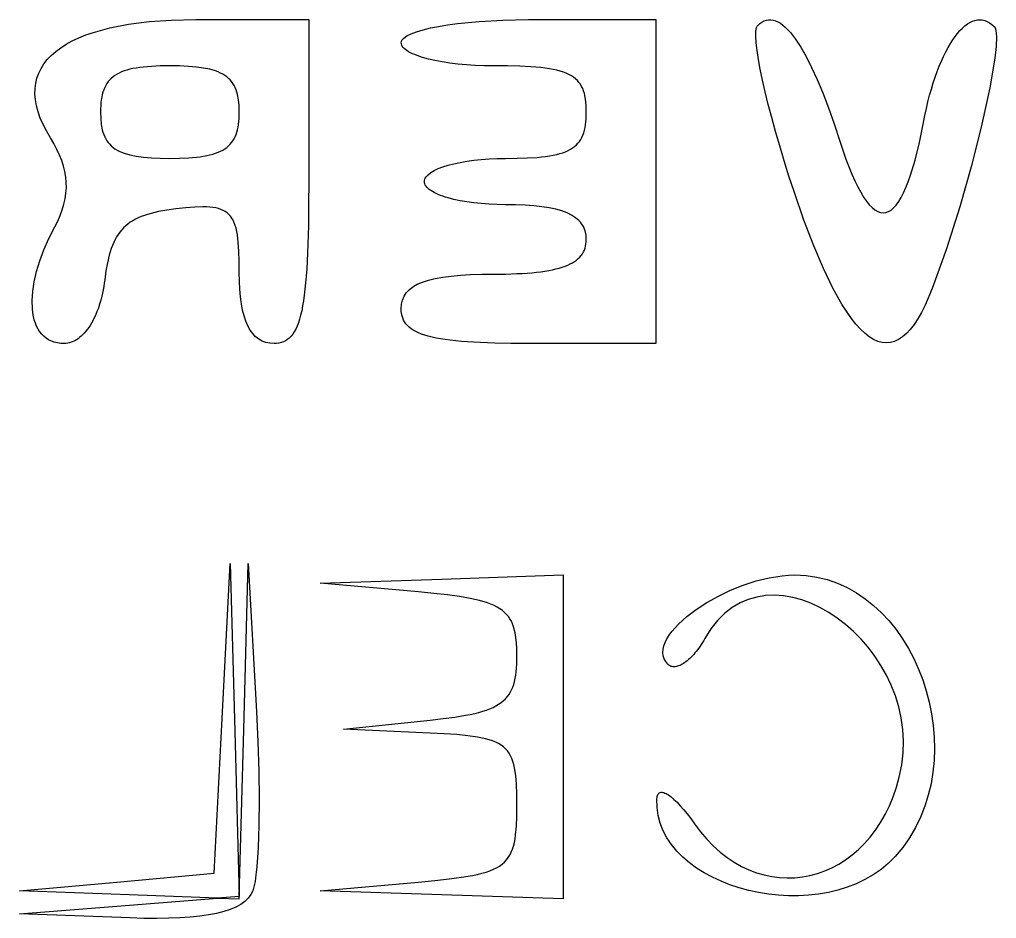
# Model space of a CAD drawing. Extents: x 70.3 to 133.4, y -81.7 to -32.
# Drawn here: x 84.649 to 86.213, y -78.129 to -76.69 of the extents above; entities that cross this region are included whole.
import ezdxf

# ---------------------------------------------------------------- set-up
doc = ezdxf.new("R2010")
doc.units = 0
doc.layers.add('BLACK', color=7, linetype='CONTINUOUS')

msp = doc.modelspace()

# ---------------------------------------------------------------- linework, layer by layer
at = {"layer": 'BLACK', "linetype": 'CONTINUOUS'}
for p, q in [((84.823742, -76.69789), (84.856621, -76.693751)), ((84.856621, -76.693751), (84.89255, -76.691236)), ((84.89255, -76.691236), (84.931476, -76.690388)), ((84.931476, -76.690388), (85.112149, -76.690388)), ((85.112149, -76.690388), (85.112149, -76.838555)), ((85.350343, -76.696736), (85.384941, -76.693311)), ((85.384941, -76.693311), (85.42312, -76.691144)), ((85.42312, -76.691144), (85.464045, -76.690388)), ((85.464045, -76.690388), (85.667774, -76.690388)), ((85.667774, -76.690388), (85.667774, -77.208971)), ((85.834589, -76.696766), (85.837976, -76.694372)), ((85.837976, -76.694372), (85.841431, -76.692569)), ((85.841431, -76.692569), (85.844951, -76.691353)), ((85.844951, -76.691353), (85.848535, -76.690722)), ((85.848535, -76.690722), (85.852181, -76.690673)), ((85.852181, -76.690673), (85.855886, -76.691204)), ((85.855886, -76.691204), (85.85965, -76.692311)), ((85.85965, -76.692311), (85.86347, -76.693993)), ((85.86347, -76.693993), (85.867345, -76.696247)), ((85.867345, -76.696247), (85.87525, -76.702458)), ((86.166891, -76.69745), (86.170886, -76.694986)), ((86.170886, -76.694986), (86.174885, -76.693058)), ((86.174885, -76.693058), (86.178878, -76.691676)), ((86.178878, -76.691676), (86.18286, -76.69085)), ((86.18286, -76.69085), (86.186822, -76.690589)), ((86.186822, -76.690589), (86.190757, -76.690904)), ((86.190757, -76.690904), (86.194658, -76.691805)), ((86.194658, -76.691805), (86.198518, -76.6933)), ((86.198518, -76.6933), (86.202329, -76.695402)), ((86.202329, -76.695402), (86.206085, -76.698118)), ((84.755246, -76.715051), (84.767352, -76.710862)), ((84.767352, -76.710862), (84.793968, -76.703608)), ((84.793968, -76.703608), (84.823742, -76.69789)), ((85.276391, -76.713047), (85.284998, -76.709811)), ((85.284998, -76.709811), (85.295232, -76.706756)), ((85.295232, -76.706756), (85.306988, -76.703903)), ((85.306988, -76.703903), (85.320161, -76.701269)), ((85.320161, -76.701269), (85.334648, -76.698874)), ((85.334648, -76.698874), (85.350343, -76.696736)), ((85.82812, -76.717534), (85.828313, -76.709323)), ((85.828313, -76.709323), (85.828725, -76.706048)), ((85.828725, -76.706048), (85.829353, -76.70335)), ((85.829353, -76.70335), (85.8302, -76.701245)), ((85.8302, -76.701245), (85.831271, -76.699751)), ((85.831271, -76.699751), (85.834589, -76.696766)), ((85.87525, -76.702458), (85.88335, -76.710926)), ((85.88335, -76.710926), (85.891631, -76.721628)), ((86.151079, -76.712465), (86.154992, -76.707957)), ((86.154992, -76.707957), (86.158936, -76.703945)), ((86.158936, -76.703945), (86.162905, -76.70044)), ((86.162905, -76.70044), (86.166891, -76.69745)), ((86.206085, -76.698118), (86.209777, -76.70146)), ((86.209777, -76.70146), (86.211314, -76.703854)), ((86.211314, -76.703854), (86.212422, -76.707486)), ((86.212422, -76.707486), (86.213403, -76.718249)), ((84.723813, -76.729801), (84.733469, -76.724526)), ((84.733469, -76.724526), (84.743949, -76.719607)), ((84.743949, -76.719607), (84.755246, -76.715051)), ((85.260316, -76.727429), (85.260582, -76.725531)), ((85.260509, -76.729328), (85.260316, -76.727429)), ((85.260582, -76.725531), (85.261373, -76.723656)), ((85.261373, -76.723656), (85.264474, -76.719989)), ((85.264474, -76.719989), (85.269515, -76.716446)), ((85.269515, -76.716446), (85.276391, -76.713047)), ((85.828746, -76.727846), (85.82812, -76.717534)), ((85.891631, -76.721628), (85.900079, -76.734545)), ((86.139605, -76.728865), (86.143379, -76.722929)), ((86.143379, -76.722929), (86.147206, -76.717459)), ((86.147206, -76.717459), (86.151079, -76.712465)), ((86.213403, -76.718249), (86.212825, -76.73331)), ((84.699852, -76.747709), (84.706997, -76.741398)), ((84.706997, -76.741398), (84.714987, -76.735426)), ((84.714987, -76.735426), (84.723813, -76.729801)), ((85.261084, -76.731203), (85.260509, -76.729328)), ((85.262031, -76.733051), (85.261084, -76.731203)), ((85.26334, -76.73487), (85.262031, -76.733051)), ((85.265001, -76.736658), (85.26334, -76.73487)), ((85.267006, -76.738413), (85.265001, -76.736658)), ((85.269344, -76.740132), (85.267006, -76.738413)), ((85.272007, -76.741812), (85.269344, -76.740132)), ((85.274984, -76.743452), (85.272007, -76.741812)), ((85.83016, -76.740122), (85.828746, -76.727846)), ((85.832332, -76.754228), (85.83016, -76.740122)), ((85.900079, -76.734545), (85.908677, -76.749654)), ((86.128681, -76.749372), (86.132249, -76.742097)), ((86.132249, -76.742097), (86.135893, -76.735258)), ((86.135893, -76.735258), (86.139605, -76.728865)), ((86.212825, -76.73331), (86.210791, -76.752232)), ((84.688119, -76.76133), (84.693556, -76.754355)), ((84.693556, -76.754355), (84.699852, -76.747709)), ((85.278267, -76.745048), (85.274984, -76.743452)), ((85.281845, -76.746599), (85.278267, -76.745048)), ((85.285709, -76.748102), (85.281845, -76.746599)), ((85.289851, -76.749556), (85.285709, -76.748102)), ((85.294259, -76.750956), (85.289851, -76.749556)), ((85.30384, -76.75359), (85.294259, -76.750956)), ((85.314375, -76.755985), (85.30384, -76.75359)), ((85.32579, -76.758123), (85.314375, -76.755985)), ((85.338007, -76.759983), (85.32579, -76.758123)), ((85.835233, -76.770025), (85.832332, -76.754228)), ((85.908677, -76.749654), (85.917412, -76.766936)), ((86.121801, -76.765193), (86.125196, -76.757074)), ((86.125196, -76.757074), (86.128681, -76.749372)), ((86.210791, -76.752232), (86.202768, -76.799906)), ((84.679841, -76.776246), (84.683545, -76.768629)), ((84.683545, -76.768629), (84.688119, -76.76133)), ((84.812645, -76.774278), (84.808807, -76.775992)), ((84.816756, -76.772719), (84.812645, -76.774278)), ((84.821148, -76.77131), (84.816756, -76.772719)), ((84.825827, -76.770048), (84.821148, -76.77131)), ((84.8308, -76.768927), (84.825827, -76.770048)), ((84.836073, -76.767944), (84.8308, -76.768927)), ((84.841654, -76.767093), (84.836073, -76.767944)), ((84.847549, -76.76637), (84.841654, -76.767093)), ((84.860309, -76.765291), (84.847549, -76.76637)), ((84.874408, -76.76467), (84.860309, -76.765291)), ((84.889899, -76.764471), (84.874408, -76.76467)), ((84.90539, -76.76467), (84.889899, -76.764471)), ((84.919489, -76.765291), (84.90539, -76.76467)), ((84.932249, -76.76637), (84.919489, -76.765291)), ((84.943725, -76.767944), (84.932249, -76.76637)), ((84.953971, -76.770048), (84.943725, -76.767944)), ((84.963042, -76.772719), (84.953971, -76.770048)), ((84.967153, -76.774278), (84.963042, -76.772719)), ((84.970991, -76.775992), (84.967153, -76.774278)), ((85.350952, -76.761548), (85.338007, -76.759983)), ((85.364548, -76.762799), (85.350952, -76.761548)), ((85.378719, -76.763715), (85.364548, -76.762799)), ((85.393389, -76.764279), (85.378719, -76.763715)), ((85.408482, -76.764471), (85.393389, -76.764279)), ((85.430494, -76.764625), (85.408482, -76.764471)), ((85.450299, -76.765122), (85.430494, -76.764625)), ((85.468006, -76.766018), (85.450299, -76.765122)), ((85.483723, -76.767365), (85.468006, -76.766018)), ((85.49756, -76.769219), (85.483723, -76.767365)), ((85.509624, -76.771634), (85.49756, -76.769219)), ((85.520023, -76.774663), (85.509624, -76.771634)), ((85.838833, -76.787378), (85.835233, -76.770025)), ((85.917412, -76.766936), (85.926269, -76.786369)), ((86.115311, -76.78264), (86.118504, -76.773718)), ((86.118504, -76.773718), (86.121801, -76.765193)), ((84.675074, -76.792412), (84.677016, -76.784175)), ((84.677016, -76.784175), (84.679841, -76.776246)), ((84.791145, -76.789792), (84.789033, -76.79272)), ((84.793484, -76.787051), (84.791145, -76.789792)), ((84.796056, -76.784493), (84.793484, -76.787051)), ((84.798867, -76.782112), (84.796056, -76.784493)), ((84.801925, -76.779905), (84.798867, -76.782112)), ((84.805236, -76.777866), (84.801925, -76.779905)), ((84.808807, -76.775992), (84.805236, -76.777866)), ((84.974562, -76.777866), (84.970991, -76.775992)), ((84.977873, -76.779905), (84.974562, -76.777866)), ((84.980931, -76.782112), (84.977873, -76.779905)), ((84.983742, -76.784493), (84.980931, -76.782112)), ((84.986314, -76.787051), (84.983742, -76.784493)), ((84.988653, -76.789792), (84.986314, -76.787051)), ((84.990766, -76.79272), (84.988653, -76.789792)), ((85.524633, -76.776425), (85.520023, -76.774663)), ((85.528868, -76.778362), (85.524633, -76.776425)), ((85.532741, -76.780479), (85.528868, -76.778362)), ((85.536265, -76.782784), (85.532741, -76.780479)), ((85.539455, -76.785283), (85.536265, -76.782784)), ((85.542324, -76.787984), (85.539455, -76.785283)), ((85.544886, -76.790893), (85.542324, -76.787984)), ((85.843103, -76.80615), (85.838833, -76.787378)), ((85.926269, -76.786369), (85.935232, -76.807932)), ((86.112231, -76.791949), (86.115311, -76.78264)), ((84.673871, -76.809784), (84.674023, -76.80095)), ((84.674023, -76.80095), (84.675074, -76.792412)), ((84.783983, -76.80267), (84.782707, -76.806391)), ((84.785458, -76.799154), (84.783983, -76.80267)), ((84.787139, -76.795839), (84.785458, -76.799154)), ((84.789033, -76.79272), (84.787139, -76.795839)), ((84.992659, -76.795839), (84.990766, -76.79272)), ((84.99434, -76.799154), (84.992659, -76.795839)), ((84.995815, -76.80267), (84.99434, -76.799154)), ((84.997091, -76.806391), (84.995815, -76.80267)), ((85.547154, -76.794016), (85.544886, -76.790893)), ((85.549141, -76.797361), (85.547154, -76.794016)), ((85.550861, -76.800934), (85.549141, -76.797361)), ((85.552329, -76.804743), (85.550861, -76.800934)), ((85.553556, -76.808793), (85.552329, -76.804743)), ((86.106437, -76.811687), (86.10927, -76.801634)), ((86.10927, -76.801634), (86.112231, -76.791949)), ((86.202768, -76.799906), (86.190164, -76.857766)), ((84.674622, -76.818909), (84.673871, -76.809784)), ((84.676285, -76.828319), (84.674622, -76.818909)), ((84.780004, -76.818828), (84.779456, -76.823413)), ((84.780724, -76.814465), (84.780004, -76.818828)), ((84.781623, -76.810321), (84.780724, -76.814465)), ((84.782707, -76.806391), (84.781623, -76.810321)), ((84.998176, -76.810321), (84.997091, -76.806391)), ((84.999794, -76.818828), (84.998176, -76.810321)), ((85.000726, -76.828227), (84.999794, -76.818828)), ((85.555347, -76.817646), (85.553556, -76.808793)), ((85.556342, -76.827549), (85.555347, -76.817646)), ((85.848012, -76.826205), (85.843103, -76.80615)), ((85.935232, -76.807932), (85.944288, -76.831605)), ((86.103737, -76.822096), (86.106437, -76.811687)), ((84.678866, -76.838009), (84.676285, -76.828319)), ((84.778848, -76.833272), (84.778774, -76.838555)), ((84.779072, -76.828227), (84.778848, -76.833272)), ((84.779456, -76.823413), (84.779072, -76.828227)), ((85.001024, -76.838555), (85.000726, -76.828227)), ((85.556649, -76.838555), (85.556342, -76.827549)), ((85.853531, -76.847406), (85.848012, -76.826205)), ((85.944288, -76.831605), (85.953422, -76.857367)), ((86.09877, -76.843946), (86.101179, -76.832852)), ((86.101179, -76.832852), (86.103737, -76.822096)), ((84.682372, -76.847973), (84.678866, -76.838009)), ((84.686809, -76.858206), (84.682372, -76.847973)), ((84.778774, -76.838555), (84.779072, -76.848882)), ((84.779072, -76.848882), (84.780004, -76.858281)), ((85.000343, -76.853695), (85.000726, -76.848882)), ((85.000726, -76.848882), (85.000951, -76.843837)), ((85.000951, -76.843837), (85.001024, -76.838555)), ((85.112149, -76.838555), (85.112149, -76.94968)), ((85.555952, -76.854239), (85.556346, -76.84927)), ((85.556346, -76.84927), (85.556575, -76.844044)), ((85.556575, -76.844044), (85.556649, -76.838555)), ((85.859631, -76.869618), (85.853531, -76.847406)), ((86.096517, -76.855366), (86.09877, -76.843946)), ((84.692185, -76.868702), (84.686809, -76.858206)), ((84.780004, -76.858281), (84.781623, -76.866788)), ((84.781623, -76.866788), (84.782707, -76.870718)), ((84.997091, -76.870718), (84.998176, -76.866788)), ((84.998176, -76.866788), (84.999074, -76.862644)), ((84.999074, -76.862644), (84.999794, -76.858281)), ((84.999794, -76.858281), (85.000343, -76.853695)), ((85.552523, -76.87166), (85.553678, -76.867661)), ((85.553678, -76.867661), (85.554629, -76.863429)), ((85.554629, -76.863429), (85.555383, -76.858956)), ((85.555383, -76.858956), (85.555952, -76.854239)), ((85.953422, -76.857367), (85.962617, -76.885198)), ((86.089973, -76.887388), (86.096517, -76.855366)), ((86.190164, -76.857766), (86.173809, -76.922307)), ((84.698506, -76.879456), (84.692185, -76.868702)), ((84.704113, -76.888891), (84.698506, -76.879456)), ((84.782707, -76.870718), (84.783983, -76.874438)), ((84.783983, -76.874438), (84.785458, -76.877954)), ((84.785458, -76.877954), (84.787139, -76.881269)), ((84.787139, -76.881269), (84.789033, -76.884388)), ((84.990766, -76.884388), (84.992659, -76.881269)), ((84.992659, -76.881269), (84.99434, -76.877954)), ((84.99434, -76.877954), (84.995815, -76.874438)), ((84.995815, -76.874438), (84.997091, -76.870718)), ((85.545638, -76.885433), (85.547719, -76.882312)), ((85.547719, -76.882312), (85.549553, -76.87898)), ((85.549553, -76.87898), (85.551151, -76.875431)), ((85.551151, -76.875431), (85.552523, -76.87166)), ((85.866281, -76.892702), (85.859631, -76.869618)), ((84.709026, -76.898139), (84.704113, -76.888891)), ((84.713245, -76.907225), (84.709026, -76.898139)), ((84.789033, -76.884388), (84.791145, -76.887316)), ((84.791145, -76.887316), (84.793484, -76.890057)), ((84.793484, -76.890057), (84.796056, -76.892616)), ((84.796056, -76.892616), (84.798867, -76.894996)), ((84.798867, -76.894996), (84.801925, -76.897204)), ((84.801925, -76.897204), (84.805236, -76.899242)), ((84.805236, -76.899242), (84.808807, -76.901117)), ((84.970991, -76.901117), (84.974562, -76.899242)), ((84.974562, -76.899242), (84.977873, -76.897204)), ((84.977873, -76.897204), (84.980931, -76.894996)), ((84.980931, -76.894996), (84.983742, -76.892616)), ((84.983742, -76.892616), (84.986314, -76.890057)), ((84.986314, -76.890057), (84.988653, -76.887316)), ((84.988653, -76.887316), (84.990766, -76.884388)), ((85.52741, -76.900066), (85.531183, -76.898086)), ((85.531183, -76.898086), (85.534648, -76.89593)), ((85.534648, -76.89593), (85.537816, -76.893593)), ((85.537816, -76.893593), (85.540697, -76.891068)), ((85.540697, -76.891068), (85.543301, -76.88835)), ((85.543301, -76.88835), (85.545638, -76.885433)), ((85.873451, -76.916524), (85.866281, -76.892702)), ((85.962617, -76.885198), (85.972296, -76.913605)), ((86.083117, -76.915404), (86.089973, -76.887388)), ((84.716772, -76.916175), (84.713245, -76.907225)), ((84.808807, -76.901117), (84.812645, -76.902831)), ((84.812645, -76.902831), (84.816756, -76.90439)), ((84.816756, -76.90439), (84.825827, -76.907061)), ((84.825827, -76.907061), (84.836073, -76.909165)), ((84.836073, -76.909165), (84.847549, -76.910739)), ((84.847549, -76.910739), (84.860309, -76.911818)), ((84.860309, -76.911818), (84.874408, -76.912439)), ((84.874408, -76.912439), (84.889899, -76.912638)), ((84.889899, -76.912638), (84.90539, -76.912439)), ((84.90539, -76.912439), (84.919489, -76.911818)), ((84.919489, -76.911818), (84.932249, -76.910739)), ((84.932249, -76.910739), (84.938144, -76.910016)), ((84.938144, -76.910016), (84.943725, -76.909165)), ((84.943725, -76.909165), (84.948999, -76.908182)), ((84.948999, -76.908182), (84.953971, -76.907061)), ((84.953971, -76.907061), (84.95865, -76.905799)), ((84.95865, -76.905799), (84.963042, -76.90439)), ((84.963042, -76.90439), (84.967153, -76.902831)), ((84.967153, -76.902831), (84.970991, -76.901117)), ((85.376664, -76.915561), (85.38856, -76.91431)), ((85.38856, -76.91431), (85.40096, -76.913394)), ((85.40096, -76.913394), (85.413796, -76.91283)), ((85.413796, -76.91283), (85.427003, -76.912638)), ((85.427003, -76.912638), (85.445754, -76.912465)), ((85.445754, -76.912465), (85.462706, -76.911914)), ((85.462706, -76.911914), (85.47794, -76.91094)), ((85.47794, -76.91094), (85.484938, -76.91028)), ((85.484938, -76.91028), (85.491537, -76.909496)), ((85.491537, -76.909496), (85.497747, -76.908583)), ((85.497747, -76.908583), (85.503578, -76.907535)), ((85.503578, -76.907535), (85.509041, -76.906346)), ((85.509041, -76.906346), (85.514145, -76.905011)), ((85.514145, -76.905011), (85.518901, -76.903523)), ((85.518901, -76.903523), (85.52332, -76.901876)), ((85.52332, -76.901876), (85.52741, -76.900066)), ((85.972296, -76.913605), (85.981868, -76.937961)), ((84.719608, -76.925014), (84.716772, -76.916175)), ((84.721753, -76.933767), (84.719608, -76.925014)), ((85.313065, -76.932061), (85.319577, -76.929006)), ((85.319577, -76.929006), (85.327058, -76.926153)), ((85.327058, -76.926153), (85.335441, -76.923519)), ((85.335441, -76.923519), (85.344659, -76.921124)), ((85.344659, -76.921124), (85.354647, -76.918986)), ((85.354647, -76.918986), (85.365337, -76.917126)), ((85.365337, -76.917126), (85.376664, -76.915561)), ((85.881113, -76.940947), (85.873451, -76.916524)), ((86.075964, -76.939411), (86.083117, -76.915404)), ((86.173809, -76.922307), (86.154531, -76.990024)), ((84.72321, -76.942461), (84.721753, -76.933767)), ((84.723979, -76.951119), (84.72321, -76.942461)), ((85.297527, -76.947781), (85.29803, -76.945906)), ((85.29803, -76.945906), (85.298858, -76.944058)), ((85.298858, -76.944058), (85.300003, -76.942239)), ((85.300003, -76.942239), (85.303211, -76.938696)), ((85.303211, -76.938696), (85.307587, -76.935297)), ((85.307587, -76.935297), (85.313065, -76.932061)), ((85.889236, -76.965834), (85.881113, -76.940947)), ((85.981868, -76.937961), (85.98661, -76.948621)), ((86.072281, -76.949911), (86.075964, -76.939411)), ((84.723461, -76.968434), (84.724063, -76.959768)), ((84.724063, -76.959768), (84.723979, -76.951119)), ((85.112149, -76.94968), (85.112009, -76.986504)), ((85.297357, -76.94968), (85.297527, -76.947781)), ((85.297527, -76.951578), (85.297357, -76.94968)), ((85.29803, -76.953453), (85.297527, -76.951578)), ((85.298858, -76.955301), (85.29803, -76.953453)), ((85.300003, -76.95712), (85.298858, -76.955301)), ((85.301457, -76.958908), (85.300003, -76.95712)), ((85.303211, -76.960663), (85.301457, -76.958908)), ((85.305257, -76.962382), (85.303211, -76.960663)), ((85.98661, -76.948621), (85.99132, -76.958269)), ((85.99132, -76.958269), (85.995996, -76.966906)), ((86.064709, -76.967898), (86.068529, -76.959406)), ((86.068529, -76.959406), (86.072281, -76.949911)), ((84.720208, -76.985913), (84.722176, -76.97714)), ((84.722176, -76.97714), (84.723461, -76.968434)), ((85.307587, -76.964062), (85.305257, -76.962382)), ((85.310192, -76.965702), (85.307587, -76.964062)), ((85.313065, -76.967298), (85.310192, -76.965702)), ((85.316195, -76.968849), (85.313065, -76.967298)), ((85.319577, -76.970352), (85.316195, -76.968849)), ((85.3232, -76.971806), (85.319577, -76.970352)), ((85.327058, -76.973206), (85.3232, -76.971806)), ((85.331141, -76.974552), (85.327058, -76.973206)), ((85.335441, -76.97584), (85.331141, -76.974552)), ((85.344659, -76.978235), (85.335441, -76.97584)), ((85.905163, -77.011629), (85.889236, -76.965834)), ((85.995996, -76.966906), (86.000637, -76.974532)), ((86.000637, -76.974532), (86.00524, -76.981147)), ((86.056877, -76.981869), (86.060825, -76.975386)), ((86.060825, -76.975386), (86.064709, -76.967898)), ((84.717559, -76.994779), (84.720208, -76.985913)), ((84.89916, -76.993521), (84.8848, -76.995435)), ((84.915387, -76.991808), (84.89916, -76.993521)), ((84.929815, -76.990688), (84.915387, -76.991808)), ((84.942548, -76.990265), (84.929815, -76.990688)), ((84.948311, -76.990348), (84.942548, -76.990265)), ((84.953689, -76.990643), (84.948311, -76.990348)), ((84.958695, -76.991164), (84.953689, -76.990643)), ((84.963342, -76.991924), (84.958695, -76.991164)), ((84.967644, -76.992937), (84.963342, -76.991924)), ((84.971612, -76.994214), (84.967644, -76.992937)), ((85.112009, -76.986504), (85.11157, -77.019904)), ((85.354647, -76.980373), (85.344659, -76.978235)), ((85.365337, -76.982233), (85.354647, -76.980373)), ((85.376664, -76.983798), (85.365337, -76.982233)), ((85.38856, -76.985049), (85.376664, -76.983798)), ((85.40096, -76.985965), (85.38856, -76.985049)), ((85.413796, -76.986529), (85.40096, -76.985965)), ((85.427003, -76.986721), (85.413796, -76.986529)), ((85.443381, -76.986919), (85.427003, -76.986721)), ((85.45857, -76.987517), (85.443381, -76.986919)), ((85.472591, -76.988524), (85.45857, -76.987517)), ((85.485459, -76.989946), (85.472591, -76.988524)), ((85.497195, -76.991792), (85.485459, -76.989946)), ((85.507815, -76.99407), (85.497195, -76.991792)), ((86.00524, -76.981147), (86.009803, -76.986753)), ((86.009803, -76.986753), (86.014325, -76.991349)), ((86.014325, -76.991349), (86.018805, -76.994935)), ((86.044673, -76.995285), (86.0488, -76.991819)), ((86.0488, -76.991819), (86.052868, -76.987346)), ((86.052868, -76.987346), (86.056877, -76.981869)), ((86.154531, -76.990024), (86.133159, -77.057414)), ((84.710223, -77.012887), (84.71423, -77.003761)), ((84.71423, -77.003761), (84.717559, -76.994779)), ((84.839216, -77.00783), (84.83473, -77.010034)), ((84.843955, -77.005788), (84.839216, -77.00783)), ((84.848953, -77.003901), (84.843955, -77.005788)), ((84.854217, -77.002163), (84.848953, -77.003901)), ((84.859756, -77.000566), (84.854217, -77.002163)), ((84.871685, -76.997763), (84.859756, -77.000566)), ((84.8848, -76.995435), (84.871685, -76.997763)), ((84.97526, -76.995769), (84.971612, -76.994214)), ((84.978601, -76.997616), (84.97526, -76.995769)), ((84.981649, -76.999766), (84.978601, -76.997616)), ((84.984415, -77.002233), (84.981649, -76.999766)), ((84.986912, -77.00503), (84.984415, -77.002233)), ((84.989155, -77.008169), (84.986912, -77.00503)), ((84.991155, -77.011665), (84.989155, -77.008169)), ((85.517337, -76.996786), (85.507815, -76.99407)), ((85.525781, -76.99995), (85.517337, -76.996786)), ((85.533163, -77.003569), (85.525781, -76.99995)), ((85.539503, -77.00765), (85.533163, -77.003569)), ((85.544817, -77.012201), (85.539503, -77.00765)), ((86.018805, -76.994935), (86.023239, -76.997513)), ((86.023239, -76.997513), (86.027627, -76.999083)), ((86.027627, -76.999083), (86.031966, -76.999644)), ((86.031966, -76.999644), (86.036254, -76.999198)), ((86.036254, -76.999198), (86.040491, -76.997745)), ((86.040491, -76.997745), (86.044673, -76.995285)), ((84.696147, -77.04087), (84.705538, -77.02218)), ((84.705538, -77.02218), (84.710223, -77.012887)), ((84.815816, -77.023763), (84.812685, -77.027101)), ((84.819154, -77.020632), (84.815816, -77.023763)), ((84.822707, -77.017701), (84.819154, -77.020632)), ((84.826483, -77.014963), (84.822707, -77.017701)), ((84.830488, -77.01241), (84.826483, -77.014963)), ((84.83473, -77.010034), (84.830488, -77.01241)), ((84.992927, -77.015529), (84.991155, -77.011665)), ((84.994482, -77.019775), (84.992927, -77.015529)), ((84.995833, -77.024416), (84.994482, -77.019775)), ((84.996995, -77.029464), (84.995833, -77.024416)), ((85.11157, -77.019904), (85.1108, -77.050025)), ((85.547096, -77.014656), (85.544817, -77.012201)), ((85.549125, -77.017231), (85.547096, -77.014656)), ((85.550907, -77.019927), (85.549125, -77.017231)), ((85.552444, -77.022746), (85.550907, -77.019927)), ((85.553738, -77.025688), (85.552444, -77.022746)), ((85.920869, -77.052653), (85.905163, -77.011629)), ((84.804463, -77.038435), (84.802088, -77.042677)), ((84.807016, -77.03443), (84.804463, -77.038435)), ((84.809754, -77.030654), (84.807016, -77.03443)), ((84.812685, -77.027101), (84.809754, -77.030654)), ((84.997979, -77.034933), (84.996995, -77.029464)), ((84.998799, -77.040836), (84.997979, -77.034933)), ((85.554792, -77.028755), (85.553738, -77.025688)), ((85.556188, -77.035265), (85.554792, -77.028755)), ((85.556649, -77.042284), (85.556188, -77.035265)), ((84.688175, -77.059113), (84.696147, -77.04087)), ((84.797841, -77.051902), (84.795954, -77.0569)), ((84.799883, -77.047163), (84.797841, -77.051902)), ((84.802088, -77.042677), (84.799883, -77.047163)), ((84.999467, -77.047185), (84.998799, -77.040836)), ((85.000401, -77.061275), (84.999467, -77.047185)), ((85.1108, -77.050025), (85.110281, -77.0639)), ((85.554672, -77.056192), (85.555544, -77.052926)), ((85.555544, -77.052926), (85.556161, -77.049521)), ((85.556161, -77.049521), (85.556528, -77.045974)), ((85.556528, -77.045974), (85.556649, -77.042284)), ((85.936343, -77.088896), (85.920869, -77.052653)), ((84.681613, -77.076805), (84.688175, -77.059113)), ((84.792619, -77.067703), (84.789816, -77.079632)), ((84.794216, -77.062164), (84.792619, -77.067703)), ((84.795954, -77.0569), (84.794216, -77.062164)), ((85.000886, -77.077307), (85.000401, -77.061275)), ((85.110281, -77.0639), (85.109668, -77.07701)), ((85.543838, -77.072952), (85.546333, -77.070488)), ((85.546333, -77.070488), (85.548546, -77.067895)), ((85.548546, -77.067895), (85.550482, -77.06517)), ((85.550482, -77.06517), (85.552146, -77.062312)), ((85.552146, -77.062312), (85.553541, -77.059321)), ((85.553541, -77.059321), (85.554672, -77.056192)), ((86.133159, -77.057414), (86.110523, -77.120972)), ((84.676452, -77.093841), (84.681613, -77.076805)), ((84.789816, -77.079632), (84.787488, -77.092747)), ((85.001024, -77.095386), (85.000886, -77.077307)), ((85.109668, -77.07701), (85.108957, -77.089372)), ((85.513187, -77.088208), (85.518099, -77.086719)), ((85.518099, -77.086719), (85.522694, -77.085113)), ((85.522694, -77.085113), (85.526976, -77.08339)), ((85.526976, -77.08339), (85.530948, -77.081548)), ((85.530948, -77.081548), (85.534616, -77.079585)), ((85.534616, -77.079585), (85.537984, -77.077499)), ((85.537984, -77.077499), (85.541056, -77.075288)), ((85.541056, -77.075288), (85.543838, -77.072952)), ((84.672685, -77.110117), (84.676452, -77.093841)), ((84.787488, -77.092747), (84.785574, -77.107106)), ((85.001238, -77.10923), (85.001024, -77.095386)), ((85.108144, -77.101005), (85.107225, -77.111926)), ((85.108957, -77.089372), (85.108144, -77.101005)), ((85.314576, -77.104846), (85.3267, -77.102651)), ((85.3267, -77.102651), (85.340187, -77.100885)), ((85.340187, -77.100885), (85.355072, -77.099535)), ((85.355072, -77.099535), (85.371393, -77.098588)), ((85.371393, -77.098588), (85.389184, -77.09803)), ((85.389184, -77.09803), (85.427781, -77.097663)), ((85.427781, -77.097663), (85.445572, -77.097105)), ((85.445572, -77.097105), (85.453914, -77.096681)), ((85.453914, -77.096681), (85.461893, -77.096158)), ((85.461893, -77.096158), (85.469512, -77.095534)), ((85.469512, -77.095534), (85.476778, -77.094808)), ((85.476778, -77.094808), (85.483694, -77.093978)), ((85.483694, -77.093978), (85.490265, -77.093042)), ((85.490265, -77.093042), (85.496495, -77.091999)), ((85.496495, -77.091999), (85.502389, -77.090847)), ((85.502389, -77.090847), (85.507951, -77.089584)), ((85.507951, -77.089584), (85.513187, -77.088208)), ((85.95157, -77.120349), (85.936343, -77.088896)), ((84.670303, -77.125527), (84.672685, -77.110117)), ((84.784075, -77.117859), (84.783149, -77.123092)), ((84.784884, -77.112528), (84.784075, -77.117859)), ((84.785574, -77.107106), (84.784884, -77.112528)), ((85.001881, -77.122164), (85.001238, -77.10923)), ((85.107225, -77.111926), (85.106196, -77.122154)), ((85.273127, -77.12274), (85.278981, -77.118194)), ((85.278981, -77.118194), (85.286017, -77.114144)), ((85.286017, -77.114144), (85.294271, -77.110579)), ((85.294271, -77.110579), (85.303778, -77.107484)), ((85.303778, -77.107484), (85.314576, -77.104846)), ((84.669296, -77.139966), (84.670303, -77.125527)), ((84.780961, -77.133247), (84.779706, -77.138157)), ((84.782109, -77.128223), (84.780961, -77.133247)), ((84.783149, -77.123092), (84.782109, -77.128223)), ((85.002955, -77.13419), (85.001881, -77.122164)), ((85.004459, -77.14531), (85.002955, -77.13419)), ((85.105053, -77.131707), (85.103793, -77.140603)), ((85.106196, -77.122154), (85.105053, -77.131707)), ((85.262293, -77.1395), (85.264819, -77.13338)), ((85.264819, -77.13338), (85.266483, -77.130522)), ((85.266483, -77.130522), (85.268419, -77.127798)), ((85.268419, -77.127798), (85.273127, -77.12274)), ((85.966539, -77.147004), (85.95157, -77.120349)), ((86.110523, -77.120972), (86.099231, -77.147686)), ((84.669657, -77.153331), (84.669296, -77.139966)), ((84.77689, -77.14762), (84.775336, -77.15216)), ((84.778347, -77.14295), (84.77689, -77.14762)), ((84.779706, -77.138157), (84.778347, -77.14295)), ((85.006396, -77.155526), (85.004459, -77.14531)), ((85.102411, -77.14886), (85.100904, -77.156495)), ((85.103793, -77.140603), (85.102411, -77.14886)), ((85.260316, -77.153409), (85.260804, -77.146172)), ((85.260804, -77.146172), (85.262293, -77.1395)), ((85.981237, -77.168852), (85.966539, -77.147004)), ((86.099231, -77.147686), (86.093436, -77.159206)), ((84.670348, -77.159577), (84.669657, -77.153331)), ((84.671377, -77.165516), (84.670348, -77.159577)), ((84.672744, -77.171133), (84.671377, -77.165516)), ((84.77013, -77.164959), (84.768224, -77.168932)), ((84.771952, -77.160835), (84.77013, -77.164959)), ((84.773689, -77.156567), (84.771952, -77.160835)), ((84.775336, -77.15216), (84.773689, -77.156567)), ((85.008767, -77.164842), (85.006396, -77.155526)), ((85.011573, -77.173259), (85.008767, -77.164842)), ((85.099268, -77.163528), (85.097499, -77.169976)), ((85.100904, -77.156495), (85.099268, -77.163528)), ((85.260456, -77.157321), (85.260316, -77.153409)), ((85.260885, -77.161062), (85.260456, -77.157321)), ((85.261615, -77.164635), (85.260885, -77.161062)), ((85.262655, -77.168042), (85.261615, -77.164635)), ((86.093436, -77.159206), (86.087542, -77.169504)), ((84.674447, -77.176416), (84.672744, -77.171133)), ((84.676486, -77.181352), (84.674447, -77.176416)), ((84.762045, -77.179903), (84.759842, -77.183225)), ((84.764179, -77.17641), (84.762045, -77.179903)), ((84.76624, -77.172751), (84.764179, -77.17641)), ((84.768224, -77.168932), (84.76624, -77.172751)), ((85.014815, -77.18078), (85.011573, -77.173259)), ((85.018494, -77.187407), (85.014815, -77.18078)), ((85.093545, -77.18119), (85.091354, -77.185992)), ((85.095592, -77.175857), (85.093545, -77.18119)), ((85.097499, -77.169976), (85.095592, -77.175857)), ((85.264018, -77.171288), (85.262655, -77.168042)), ((85.265715, -77.174375), (85.264018, -77.171288)), ((85.267756, -77.177306), (85.265715, -77.174375)), ((85.270155, -77.180085), (85.267756, -77.177306)), ((85.272921, -77.182714), (85.270155, -77.180085)), ((85.98848, -77.17797), (85.981237, -77.168852)), ((85.995651, -77.185883), (85.98848, -77.17797)), ((86.081553, -77.178579), (86.075468, -77.186434)), ((86.087542, -77.169504), (86.081553, -77.178579)), ((84.67886, -77.185927), (84.676486, -77.181352)), ((84.681566, -77.190128), (84.67886, -77.185927)), ((84.684605, -77.193943), (84.681566, -77.190128)), ((84.687976, -77.197358), (84.684605, -77.193943)), ((84.750402, -77.1947), (84.747903, -77.197088)), ((84.75285, -77.192113), (84.750402, -77.1947)), ((84.755241, -77.189335), (84.75285, -77.192113)), ((84.757573, -77.186371), (84.755241, -77.189335)), ((84.759842, -77.183225), (84.757573, -77.186371)), ((85.022611, -77.193142), (85.018494, -77.187407)), ((85.024834, -77.195676), (85.022611, -77.193142)), ((85.027168, -77.197989), (85.024834, -77.195676)), ((85.086521, -77.194077), (85.083872, -77.197395)), ((85.089013, -77.190281), (85.086521, -77.194077)), ((85.091354, -77.185992), (85.089013, -77.190281)), ((85.276066, -77.185196), (85.272921, -77.182714)), ((85.279602, -77.187535), (85.276066, -77.185196)), ((85.283539, -77.189733), (85.279602, -77.187535)), ((85.287889, -77.191794), (85.283539, -77.189733)), ((85.292664, -77.193721), (85.287889, -77.191794)), ((85.297874, -77.195517), (85.292664, -77.193721)), ((85.303531, -77.197185), (85.297874, -77.195517)), ((86.002747, -77.19259), (85.995651, -77.185883)), ((86.009768, -77.19809), (86.002747, -77.19259)), ((86.069291, -77.19307), (86.063022, -77.198486)), ((86.075468, -77.186434), (86.069291, -77.19307)), ((84.691676, -77.200361), (84.687976, -77.197358)), ((84.695705, -77.202937), (84.691676, -77.200361)), ((84.700063, -77.205074), (84.695705, -77.202937)), ((84.704747, -77.206759), (84.700063, -77.205074)), ((84.709757, -77.207979), (84.704747, -77.206759)), ((84.715093, -77.208721), (84.709757, -77.207979)), ((84.720751, -77.208971), (84.715093, -77.208721)), ((84.723592, -77.208844), (84.720751, -77.208971)), ((84.726414, -77.208468), (84.723592, -77.208844)), ((84.729214, -77.207846), (84.726414, -77.208468)), ((84.731988, -77.206985), (84.729214, -77.207846)), ((84.734733, -77.20589), (84.731988, -77.206985)), ((84.737445, -77.204567), (84.734733, -77.20589)), ((84.740122, -77.203019), (84.737445, -77.204567)), ((84.742759, -77.201254), (84.740122, -77.203019)), ((84.745354, -77.199275), (84.742759, -77.201254)), ((84.747903, -77.197088), (84.745354, -77.199275)), ((85.029611, -77.200079), (85.027168, -77.197989)), ((85.032165, -77.201949), (85.029611, -77.200079)), ((85.03483, -77.203597), (85.032165, -77.201949)), ((85.037605, -77.205025), (85.03483, -77.203597)), ((85.040491, -77.206232), (85.037605, -77.205025)), ((85.043487, -77.207219), (85.040491, -77.206232)), ((85.046595, -77.207986), (85.043487, -77.207219)), ((85.049814, -77.208533), (85.046595, -77.207986)), ((85.056587, -77.208971), (85.049814, -77.208533)), ((85.060626, -77.208811), (85.056587, -77.208971)), ((85.064478, -77.20832), (85.060626, -77.208811)), ((85.068146, -77.207479), (85.064478, -77.20832)), ((85.071635, -77.20627), (85.068146, -77.207479)), ((85.074948, -77.204675), (85.071635, -77.20627)), ((85.078089, -77.202677), (85.074948, -77.204675)), ((85.081062, -77.200256), (85.078089, -77.202677)), ((85.083872, -77.197395), (85.081062, -77.200256)), ((85.309646, -77.198728), (85.303531, -77.197185)), ((85.316231, -77.200149), (85.309646, -77.198728)), ((85.323296, -77.201451), (85.316231, -77.200149)), ((85.330854, -77.202637), (85.323296, -77.201451)), ((85.338915, -77.203711), (85.330854, -77.202637)), ((85.347491, -77.204675), (85.338915, -77.203711)), ((85.356593, -77.205533), (85.347491, -77.204675)), ((85.366232, -77.206288), (85.356593, -77.205533)), ((85.37642, -77.206942), (85.366232, -77.206288)), ((85.387167, -77.207499), (85.37642, -77.206942)), ((85.398486, -77.207961), (85.387167, -77.207499)), ((85.410388, -77.208333), (85.398486, -77.207961)), ((85.435983, -77.208816), (85.410388, -77.208333)), ((85.464045, -77.208971), (85.435983, -77.208816)), ((85.667774, -77.208971), (85.464045, -77.208971)), ((86.016712, -77.202381), (86.009768, -77.19809)), ((86.023577, -77.205462), (86.016712, -77.202381)), ((86.030361, -77.207333), (86.023577, -77.205462)), ((86.037064, -77.207991), (86.030361, -77.207333)), ((86.043683, -77.207437), (86.037064, -77.207991)), ((86.050217, -77.205669), (86.043683, -77.207437)), ((86.056664, -77.202686), (86.050217, -77.205669)), ((86.063022, -77.198486), (86.056664, -77.202686)), ((84.973603, -77.808849), (84.986514, -77.560867)), ((84.986514, -77.560867), (84.993769, -77.829419)), ((85.008161, -77.827389), (85.015298, -77.560867)), ((85.015298, -77.560867), (85.028588, -77.797736)), ((85.13067, -77.59233), (85.325138, -77.585859)), ((85.325138, -77.585859), (85.519608, -77.579388)), ((85.519608, -77.579388), (85.519608, -78.097971)), ((85.828677, -77.588832), (85.84959, -77.583736)), ((85.84959, -77.583736), (85.870328, -77.580513)), ((85.870328, -77.580513), (85.880531, -77.579674)), ((85.880531, -77.579674), (85.890569, -77.579388)), ((85.890569, -77.579388), (85.90844, -77.580246)), ((85.90844, -77.580246), (85.925768, -77.582766)), ((85.925768, -77.582766), (85.942527, -77.586867)), ((85.942527, -77.586867), (85.958685, -77.592468)), ((85.288097, -77.60651), (85.13067, -77.59233)), ((85.787611, -77.603734), (85.80791, -77.595574)), ((85.80791, -77.595574), (85.828677, -77.588832)), ((85.958685, -77.592468), (85.974216, -77.599489)), ((85.974216, -77.599489), (85.989089, -77.607848)), ((85.312472, -77.608851), (85.288097, -77.60651)), ((85.334248, -77.611304), (85.312472, -77.608851)), ((85.353566, -77.61396), (85.334248, -77.611304)), ((85.370569, -77.616912), (85.353566, -77.61396)), ((85.385397, -77.620252), (85.370569, -77.616912)), ((85.749707, -77.623408), (85.768103, -77.613088)), ((85.768103, -77.613088), (85.787611, -77.603734)), ((85.816077, -77.618579), (85.802838, -77.624216)), ((85.829765, -77.614697), (85.816077, -77.618579)), ((85.843813, -77.612507), (85.829765, -77.614697)), ((85.858132, -77.611945), (85.843813, -77.612507)), ((85.872632, -77.612949), (85.858132, -77.611945)), ((85.887226, -77.615454), (85.872632, -77.612949)), ((85.901824, -77.619398), (85.887226, -77.615454)), ((85.989089, -77.607848), (86.003277, -77.617465)), ((86.003277, -77.617465), (86.01675, -77.628259)), ((85.398193, -77.624071), (85.385397, -77.620252)), ((85.409098, -77.628462), (85.398193, -77.624071)), ((85.413886, -77.630901), (85.409098, -77.628462)), ((85.418254, -77.633518), (85.413886, -77.630901)), ((85.42222, -77.636323), (85.418254, -77.633518)), ((85.717539, -77.64604), (85.732745, -77.634467)), ((85.732745, -77.634467), (85.749707, -77.623408)), ((85.790135, -77.631671), (85.778059, -77.641008)), ((85.802838, -77.624216), (85.790135, -77.631671)), ((85.916337, -77.624717), (85.901824, -77.619398)), ((85.930677, -77.631348), (85.916337, -77.624717)), ((85.944755, -77.639228), (85.930677, -77.631348)), ((86.01675, -77.628259), (86.02948, -77.64015)), ((85.425802, -77.639329), (85.42222, -77.636323)), ((85.429018, -77.642548), (85.425802, -77.639329)), ((85.431884, -77.64599), (85.429018, -77.642548)), ((85.43442, -77.649667), (85.431884, -77.64599)), ((85.436642, -77.65359), (85.43442, -77.649667)), ((85.704411, -77.657899), (85.717539, -77.64604)), ((85.778059, -77.641008), (85.766698, -77.652291)), ((85.958481, -77.648293), (85.944755, -77.639228)), ((85.971768, -77.65848), (85.958481, -77.648293)), ((86.02948, -77.64015), (86.041437, -77.653055)), ((85.438569, -77.657772), (85.436642, -77.65359)), ((85.440217, -77.662224), (85.438569, -77.657772)), ((85.442752, -77.671982), (85.440217, -77.662224)), ((85.693683, -77.669819), (85.704411, -77.657899)), ((85.75614, -77.665581), (85.746476, -77.680944)), ((85.766698, -77.652291), (85.75614, -77.665581)), ((85.984525, -77.669725), (85.971768, -77.65848)), ((86.041437, -77.653055), (86.052594, -77.666895)), ((85.444386, -77.682957), (85.442752, -77.671982)), ((85.682795, -77.687316), (85.685677, -77.681573)), ((85.685677, -77.681573), (85.68932, -77.675731)), ((85.68932, -77.675731), (85.693683, -77.669819)), ((85.746476, -77.680944), (85.744595, -77.684221)), ((85.996666, -77.681966), (85.984525, -77.669725)), ((86.052594, -77.666895), (86.062922, -77.681589)), ((86.062922, -77.681589), (86.072391, -77.697055)), ((85.445263, -77.695242), (85.444386, -77.682957)), ((85.445524, -77.708927), (85.445263, -77.695242)), ((85.679476, -77.698396), (85.680715, -77.692934)), ((85.680715, -77.692934), (85.682795, -77.687316)), ((85.736751, -77.696288), (85.734729, -77.699032)), ((85.738753, -77.693433), (85.736751, -77.696288)), ((85.74073, -77.690468), (85.738753, -77.693433)), ((85.742678, -77.687396), (85.74073, -77.690468)), ((85.744595, -77.684221), (85.742678, -77.687396)), ((86.008099, -77.695139), (85.996666, -77.681966)), ((86.018737, -77.709181), (86.008099, -77.695139)), ((86.072391, -77.697055), (86.080973, -77.713213)), ((85.445256, -77.722254), (85.445524, -77.708927)), ((85.679118, -77.703675), (85.679476, -77.698396)), ((85.679682, -77.708743), (85.679118, -77.703675)), ((85.681209, -77.713571), (85.679682, -77.708743)), ((85.722374, -77.712997), (85.720313, -77.714883)), ((85.72444, -77.71098), (85.722374, -77.712997)), ((85.726509, -77.708836), (85.72444, -77.71098)), ((85.728576, -77.706566), (85.726509, -77.708836)), ((85.730638, -77.704174), (85.728576, -77.706566)), ((85.73269, -77.701662), (85.730638, -77.704174)), ((85.734729, -77.699032), (85.73269, -77.701662)), ((86.028492, -77.724028), (86.018737, -77.709181)), ((85.444378, -77.734282), (85.4449, -77.728426)), ((85.4449, -77.728426), (85.445256, -77.722254)), ((85.683738, -77.718132), (85.681209, -77.713571)), ((85.687309, -77.722395), (85.683738, -77.718132)), ((85.688539, -77.723493), (85.687309, -77.722395)), ((85.689846, -77.72441), (85.688539, -77.723493)), ((85.691227, -77.725148), (85.689846, -77.72441)), ((85.692679, -77.725711), (85.691227, -77.725148)), ((85.694197, -77.726101), (85.692679, -77.725711)), ((85.695778, -77.726321), (85.694197, -77.726101)), ((85.697418, -77.726373), (85.695778, -77.726321)), ((85.699113, -77.72626), (85.697418, -77.726373)), ((85.700859, -77.725984), (85.699113, -77.72626)), ((85.702653, -77.725549), (85.700859, -77.725984)), ((85.704491, -77.724957), (85.702653, -77.725549)), ((85.706369, -77.72421), (85.704491, -77.724957)), ((85.708282, -77.723311), (85.706369, -77.72421)), ((85.710229, -77.722264), (85.708282, -77.723311)), ((85.712203, -77.72107), (85.710229, -77.722264)), ((85.714203, -77.719732), (85.712203, -77.72107)), ((85.716224, -77.718253), (85.714203, -77.719732)), ((85.718261, -77.716636), (85.716224, -77.718253)), ((85.720313, -77.714883), (85.718261, -77.716636)), ((86.037273, -77.739616), (86.028492, -77.724028)), ((86.080973, -77.713213), (86.088639, -77.729983)), ((85.44278, -77.745091), (85.443676, -77.739834)), ((85.443676, -77.739834), (85.444378, -77.734282)), ((86.044992, -77.755884), (86.037273, -77.739616)), ((86.088639, -77.729983), (86.09536, -77.747282)), ((85.436988, -77.76338), (85.438795, -77.759199)), ((85.438795, -77.759199), (85.440354, -77.754764)), ((85.440354, -77.754764), (85.441678, -77.750065)), ((85.441678, -77.750065), (85.44278, -77.745091)), ((86.05156, -77.772767), (86.044992, -77.755884)), ((86.09536, -77.747282), (86.101109, -77.765031)), ((85.427002, -77.777771), (85.42994, -77.774503)), ((85.42994, -77.774503), (85.432574, -77.771022)), ((85.432574, -77.771022), (85.434919, -77.767318)), ((85.434919, -77.767318), (85.436988, -77.76338)), ((86.056889, -77.790202), (86.05156, -77.772767)), ((86.101109, -77.765031), (86.105855, -77.783149)), ((85.402237, -77.793467), (85.407282, -77.791266)), ((85.407282, -77.791266), (85.411943, -77.788912)), ((85.411943, -77.788912), (85.416231, -77.786396)), ((85.416231, -77.786396), (85.420161, -77.783707)), ((85.420161, -77.783707), (85.423747, -77.780835)), ((85.423747, -77.780835), (85.427002, -77.777771)), ((86.06089, -77.808126), (86.056889, -77.790202)), ((86.105855, -77.783149), (86.10957, -77.801554)), ((85.028588, -77.797736), (85.030865, -77.846343)), ((85.327553, -77.809335), (85.346343, -77.806812)), ((85.346343, -77.806812), (85.363096, -77.804045)), ((85.363096, -77.804045), (85.370744, -77.802544)), ((85.370744, -77.802544), (85.377923, -77.800952)), ((85.377923, -77.800952), (85.384649, -77.799259)), ((85.384649, -77.799259), (85.390933, -77.797454)), ((85.390933, -77.797454), (85.396792, -77.795526)), ((85.396792, -77.795526), (85.402237, -77.793467)), ((86.10957, -77.801554), (86.112225, -77.820167)), ((84.960691, -78.056831), (84.973603, -77.808849)), ((85.167712, -77.826226), (85.306618, -77.811695)), ((85.306618, -77.811695), (85.327553, -77.809335)), ((86.063473, -77.826476), (86.06089, -77.808126)), ((86.112225, -77.820167), (86.113792, -77.838905)), ((84.993769, -77.829419), (85.000915, -78.093921)), ((85.001024, -78.093912), (85.008161, -77.827389)), ((85.306618, -77.832453), (85.167712, -77.826226)), ((85.329211, -77.833589), (85.306618, -77.832453)), ((85.349231, -77.834939), (85.329211, -77.833589)), ((85.366831, -77.836629), (85.349231, -77.834939)), ((85.382167, -77.838787), (85.366831, -77.836629)), ((86.064551, -77.845187), (86.063473, -77.826476)), ((85.030865, -77.846343), (85.032229, -77.89367)), ((85.395391, -77.84154), (85.382167, -77.838787)), ((85.401259, -77.843181), (85.395391, -77.84154)), ((85.406657, -77.845018), (85.401259, -77.843181)), ((85.411604, -77.847068), (85.406657, -77.845018)), ((85.41612, -77.849346), (85.411604, -77.847068)), ((85.420223, -77.85187), (85.41612, -77.849346)), ((85.423933, -77.854654), (85.420223, -77.85187)), ((86.064033, -77.864198), (86.064551, -77.845187)), ((86.113792, -77.838905), (86.114242, -77.857689)), ((85.427269, -77.857714), (85.423933, -77.854654)), ((85.43025, -77.861068), (85.427269, -77.857714)), ((85.432896, -77.864729), (85.43025, -77.861068)), ((85.435226, -77.868716), (85.432896, -77.864729)), ((85.437259, -77.873043), (85.435226, -77.868716)), ((86.061832, -77.883443), (86.064033, -77.864198)), ((86.114242, -77.857689), (86.113546, -77.876437)), ((85.439014, -77.877726), (85.437259, -77.873043)), ((85.440511, -77.882782), (85.439014, -77.877726)), ((85.441768, -77.888226), (85.440511, -77.882782)), ((86.057858, -77.902861), (86.061832, -77.883443)), ((86.113546, -77.876437), (86.111676, -77.895069)), ((85.032229, -77.89367), (85.032704, -77.938539)), ((85.443642, -77.900343), (85.441768, -77.888226)), ((85.44479, -77.914205), (85.443642, -77.900343)), ((86.111676, -77.895069), (86.108602, -77.913503)), ((85.445366, -77.92994), (85.44479, -77.914205)), ((86.0533, -77.919028), (86.057858, -77.902861)), ((86.108602, -77.913503), (86.104295, -77.931659)), ((85.445524, -77.947675), (85.445366, -77.92994)), ((85.670685, -77.932237), (85.671293, -77.930829)), ((85.671293, -77.930829), (85.672039, -77.929656)), ((85.672039, -77.929656), (85.672918, -77.928716)), ((85.672918, -77.928716), (85.673925, -77.928006)), ((85.673925, -77.928006), (85.675058, -77.927523)), ((85.675058, -77.927523), (85.676312, -77.927266)), ((85.676312, -77.927266), (85.677684, -77.92723)), ((85.677684, -77.92723), (85.67917, -77.927415)), ((85.67917, -77.927415), (85.680765, -77.927817)), ((85.680765, -77.927817), (85.682466, -77.928434)), ((85.682466, -77.928434), (85.684269, -77.929263)), ((85.684269, -77.929263), (85.686171, -77.930302)), ((85.686171, -77.930302), (85.688166, -77.931548)), ((85.688166, -77.931548), (85.692426, -77.934651)), ((86.047968, -77.934394), (86.0533, -77.919028)), ((86.104295, -77.931659), (86.098728, -77.949457)), ((85.032704, -77.938539), (85.032316, -77.979773)), ((85.445364, -77.965609), (85.445524, -77.947675)), ((85.669717, -77.937898), (85.669892, -77.935769)), ((85.669928, -77.951355), (85.669717, -77.937898)), ((85.669892, -77.935769), (85.670216, -77.933883)), ((85.670216, -77.933883), (85.670685, -77.932237)), ((85.692426, -77.934651), (85.697017, -77.938553)), ((85.697017, -77.938553), (85.701908, -77.943232)), ((85.701908, -77.943232), (85.70707, -77.948669)), ((86.041902, -77.948952), (86.047968, -77.934394)), ((85.671724, -77.964331), (85.669928, -77.951355)), ((85.70707, -77.948669), (85.71247, -77.954843)), ((85.71247, -77.954843), (85.718079, -77.961734)), ((85.718079, -77.961734), (85.723865, -77.969322)), ((86.027731, -77.975604), (86.035143, -77.962692)), ((86.035143, -77.962692), (86.041902, -77.948952)), ((86.098728, -77.949457), (86.091871, -77.966815)), ((85.444761, -77.981514), (85.445364, -77.965609)), ((85.675021, -77.976806), (85.671724, -77.964331)), ((85.679738, -77.98876), (85.675021, -77.976806)), ((85.723865, -77.969322), (85.729797, -77.977586)), ((85.729797, -77.977586), (85.739434, -77.990519)), ((86.019709, -77.98768), (86.027731, -77.975604)), ((86.091871, -77.966815), (86.083696, -77.983652)), ((85.032316, -77.979773), (85.031088, -78.016194)), ((85.443535, -77.995533), (85.444761, -77.981514)), ((85.685792, -78.000173), (85.679738, -77.98876)), ((85.739434, -77.990519), (85.749517, -78.002374)), ((86.011115, -77.998909), (86.019709, -77.98768)), ((86.083696, -77.983652), (86.074173, -77.999888)), ((85.440129, -78.013336), (85.441504, -78.007808)), ((85.441504, -78.007808), (85.442631, -78.001879)), ((85.442631, -78.001879), (85.443535, -77.995533)), ((85.693098, -78.011024), (85.685792, -78.000173)), ((85.749517, -78.002374), (85.760007, -78.013161)), ((85.992378, -78.018793), (86.001991, -78.009283)), ((86.001991, -78.009283), (86.011115, -77.998909)), ((86.074173, -77.999888), (86.063274, -78.015441)), ((85.031088, -78.016194), (85.029046, -78.046625)), ((85.434296, -78.027694), (85.436548, -78.023261)), ((85.436548, -78.023261), (85.438484, -78.018481)), ((85.438484, -78.018481), (85.440129, -78.013336)), ((85.701574, -78.021294), (85.693098, -78.011024)), ((85.711137, -78.030961), (85.701574, -78.021294)), ((85.760007, -78.013161), (85.770862, -78.022889)), ((85.770862, -78.022889), (85.782041, -78.031566)), ((85.982316, -78.027429), (85.992378, -78.018793)), ((86.063274, -78.015441), (86.050971, -78.030231)), ((85.421683, -78.042311), (85.425423, -78.039088)), ((85.425423, -78.039088), (85.428756, -78.03559)), ((85.428756, -78.03559), (85.431706, -78.031798)), ((85.431706, -78.031798), (85.434296, -78.027694)), ((85.721704, -78.040007), (85.711137, -78.030961)), ((85.733193, -78.048412), (85.721704, -78.040007)), ((85.782041, -78.031566), (85.793504, -78.039203)), ((85.793504, -78.039203), (85.805211, -78.045809)), ((85.961008, -78.042043), (85.971845, -78.035182)), ((85.971845, -78.035182), (85.982316, -78.027429)), ((86.040218, -78.041034), (86.02856, -78.050752)), ((86.05097, -78.030232), (86.040218, -78.041034)), ((86.050971, -78.030231), (86.05097, -78.030232)), ((84.804909, -78.070929), (84.960691, -78.056831)), ((85.029046, -78.046625), (85.027726, -78.059227)), ((85.382232, -78.058635), (85.38945, -78.056846)), ((85.38945, -78.056846), (85.396102, -78.054906)), ((85.396102, -78.054906), (85.402212, -78.052797)), ((85.402212, -78.052797), (85.407803, -78.0505)), ((85.407803, -78.0505), (85.412896, -78.047999)), ((85.412896, -78.047999), (85.417516, -78.045275)), ((85.417516, -78.045275), (85.421683, -78.042311)), ((85.745519, -78.056154), (85.733193, -78.048412)), ((85.7586, -78.063214), (85.745519, -78.056154)), ((85.805211, -78.045809), (85.81712, -78.051392)), ((85.81712, -78.051392), (85.829191, -78.055963)), ((85.829191, -78.055963), (85.841383, -78.05953)), ((85.914798, -78.060376), (85.926698, -78.057178)), ((85.926698, -78.057178), (85.938394, -78.05305)), ((85.938394, -78.05305), (85.949844, -78.048002)), ((85.949844, -78.048002), (85.961008, -78.042043)), ((86.02856, -78.050752), (86.016081, -78.059406)), ((84.649128, -78.085028), (84.804909, -78.070929)), ((85.026213, -78.06989), (85.024508, -78.078466)), ((85.027726, -78.059227), (85.026213, -78.06989)), ((85.13067, -78.085028), (85.288097, -78.070849)), ((85.288097, -78.070849), (85.313979, -78.068407)), ((85.313979, -78.068407), (85.336873, -78.065928)), ((85.336873, -78.065928), (85.356962, -78.063269)), ((85.356962, -78.063269), (85.374427, -78.06029)), ((85.374427, -78.06029), (85.382232, -78.058635)), ((85.772354, -78.069572), (85.7586, -78.063214)), ((85.786696, -78.075208), (85.772354, -78.069572)), ((85.841383, -78.05953), (85.853655, -78.062103)), ((85.853655, -78.062103), (85.865967, -78.06369)), ((85.865967, -78.06369), (85.878278, -78.064302)), ((85.878278, -78.064302), (85.890548, -78.063948)), ((85.890548, -78.063948), (85.902734, -78.062636)), ((85.902734, -78.062636), (85.914798, -78.060376)), ((86.002862, -78.067016), (85.988988, -78.073603)), ((86.016081, -78.059406), (86.002862, -78.067016)), ((84.825076, -78.0915), (84.649128, -78.085028)), ((85.022615, -78.084808), (85.019578, -78.090944)), ((85.024508, -78.078466), (85.022614, -78.084808)), ((85.022614, -78.084808), (85.022615, -78.084808)), ((85.325138, -78.0915), (85.13067, -78.085028)), ((85.801545, -78.080102), (85.786696, -78.075208)), ((85.816817, -78.084233), (85.801545, -78.080102)), ((85.832428, -78.087581), (85.816817, -78.084233)), ((85.848297, -78.090127), (85.832428, -78.087581)), ((85.94426, -78.08742), (85.928591, -78.090112)), ((85.959604, -78.083784), (85.94426, -78.08742)), ((85.974541, -78.079185), (85.959604, -78.083784)), ((85.988988, -78.073603), (85.974541, -78.079185)), ((84.965919, -78.09668), (84.825076, -78.0915)), ((84.825076, -78.107786), (84.965919, -78.09668)), ((85.000915, -78.093921), (84.965919, -78.09668)), ((84.965919, -78.09668), (85.001024, -78.097971)), ((85.000915, -78.093921), (85.001024, -78.093912)), ((85.001024, -78.097971), (85.000915, -78.093921)), ((85.00992, -78.101825), (85.003283, -78.106574)), ((85.013937, -78.097971), (85.00992, -78.101825)), ((85.015349, -78.096616), (85.013937, -78.097971)), ((85.019578, -78.090944), (85.015349, -78.096616)), ((85.519608, -78.097971), (85.325138, -78.0915)), ((85.86434, -78.09185), (85.848297, -78.090127)), ((85.880474, -78.09273), (85.86434, -78.09185)), ((85.896615, -78.092747), (85.880474, -78.09273)), ((85.912682, -78.091881), (85.896615, -78.092747)), ((85.928591, -78.090112), (85.912682, -78.091881)), ((84.649128, -78.121659), (84.825076, -78.107786)), ((84.976032, -78.118077), (84.964474, -78.121003)), ((84.986347, -78.114698), (84.976032, -78.118077)), ((84.995428, -78.110865), (84.986347, -78.114698)), ((85.003283, -78.106574), (84.995428, -78.110865)), ((84.826239, -78.128336), (84.649128, -78.121659)), ((84.848048, -78.128964), (84.826239, -78.128336)), ((84.868546, -78.129155), (84.848048, -78.128964)), ((84.887741, -78.128907), (84.868546, -78.129155)), ((84.905641, -78.128217), (84.887741, -78.128907)), ((84.922257, -78.127083), (84.905641, -78.128217)), ((84.937595, -78.125504), (84.922257, -78.127083)), ((84.951664, -78.123478), (84.937595, -78.125504)), ((84.964474, -78.121003), (84.951664, -78.123478))]:
    msp.add_line(p, q, dxfattribs=at)

doc.saveas('drawing.dxf')
